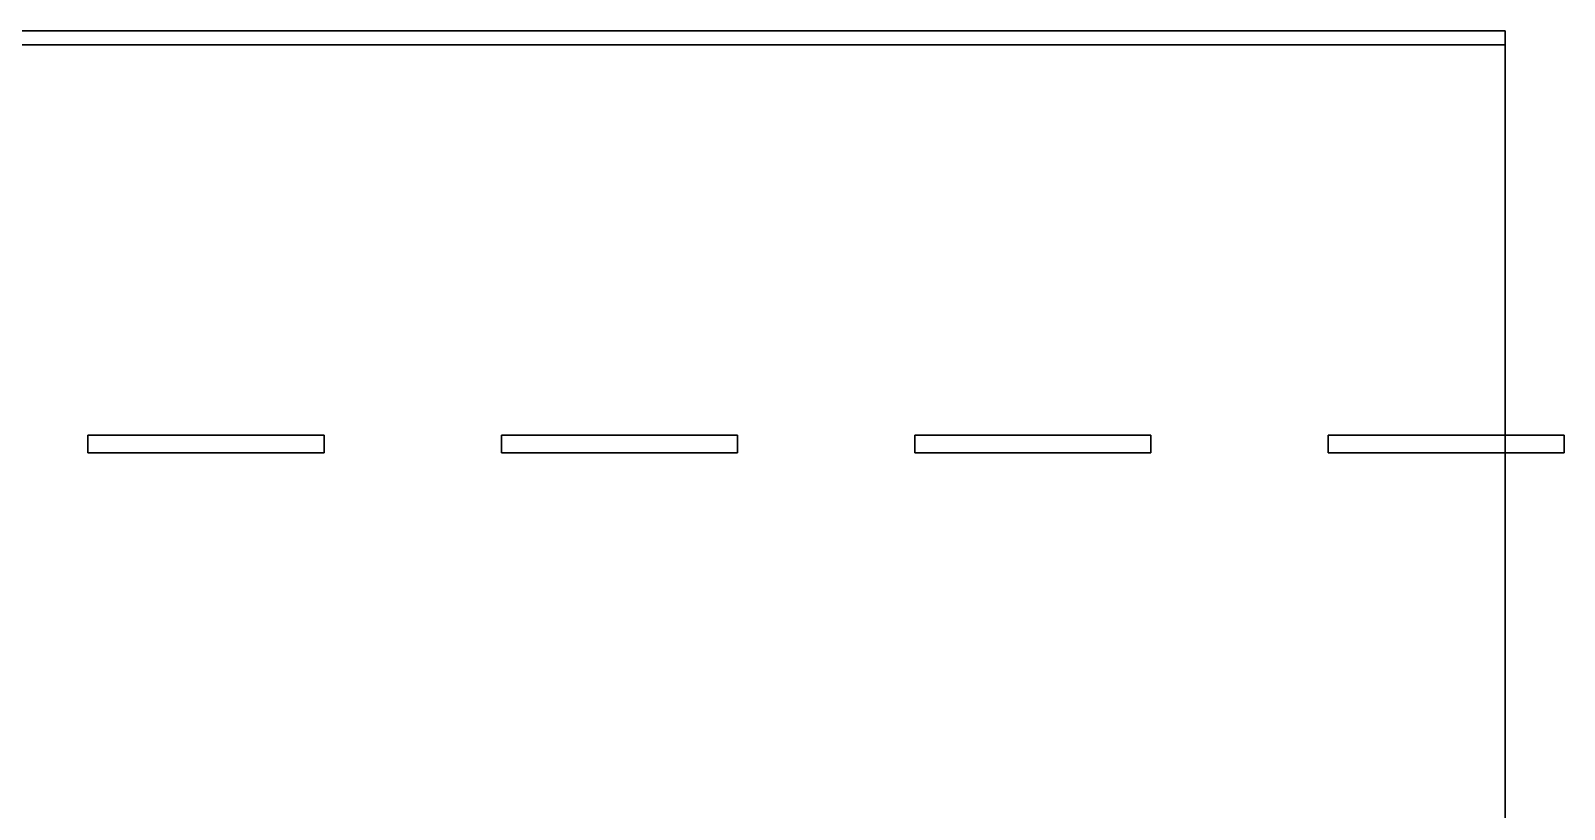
# Model space of a CAD drawing. Header units: millimetres. Extents: x -8000 to 18500, y -500 to 32500.
# Drawn here: x 5515 to 18500, y 25908 to 32500 of the extents above; entities that cross this region are included whole.
import ezdxf

# ---------------------------------------------------------------- set-up
doc = ezdxf.new("R2010")
doc.units = ezdxf.units.MM
doc.layers.add('3D-SITE', color=7, linetype='Continuous')

msp = doc.modelspace()

# ---------------------------------------------------------------- linework, layer by layer
at = {"layer": '3D-SITE', "color": 7}
for points in [[(-8000, 25500, -40), (-8000, 32500, -40), (18000, 32500, -40), (18000, 25500, -40)], [(-8000, 32500, -40), (-8000, 32500), (18000, 32500), (18000, 32500, -40)], [(-8000, 25500), (18000, 25500), (18000, 32500), (-8000, 32500)], [(-8000, 32380, 2), (-8000, 32500, 2), (18000, 32500, 2), (18000, 32380, 2)], [(-8000, 32500, 2), (-8000, 32500, 10), (18000, 32500, 10), (18000, 32500, 2)], [(-8000, 32380, 10), (18000, 32380, 10), (18000, 32500, 10), (-8000, 32500, 10)], [(18000, 25500, -40), (18000, 32500, -40), (18000, 32500), (18000, 25500)], [(18000, 32380, 2), (18000, 32500, 2), (18000, 32500, 10), (18000, 32380, 10)], [(-8000, 32380, 2), (18000, 32380, 2), (18000, 32380, 10), (-8000, 32380, 10)], [(6000, 28925, 2), (6000, 29075, 2), (8000, 29075, 2), (8000, 28925, 2)], [(6000, 29075, 2), (6000, 29075, 10), (8000, 29075, 10), (8000, 29075, 2)], [(6000, 28925, 2), (6000, 28925, 10), (6000, 29075, 10), (6000, 29075, 2)], [(6000, 28925, 10), (8000, 28925, 10), (8000, 29075, 10), (6000, 29075, 10)], [(8000, 28925, 2), (8000, 29075, 2), (8000, 29075, 10), (8000, 28925, 10)], [(9500, 28925, 2), (9500, 29075, 2), (11500, 29075, 2), (11500, 28925, 2)], [(9500, 29075, 2), (9500, 29075, 10), (11500, 29075, 10), (11500, 29075, 2)], [(9500, 28925, 2), (9500, 28925, 10), (9500, 29075, 10), (9500, 29075, 2)], [(9500, 28925, 10), (11500, 28925, 10), (11500, 29075, 10), (9500, 29075, 10)], [(11500, 28925, 2), (11500, 29075, 2), (11500, 29075, 10), (11500, 28925, 10)], [(13000, 28925, 2), (13000, 29075, 2), (15000, 29075, 2), (15000, 28925, 2)], [(13000, 29075, 2), (13000, 29075, 10), (15000, 29075, 10), (15000, 29075, 2)], [(13000, 28925, 2), (13000, 28925, 10), (13000, 29075, 10), (13000, 29075, 2)], [(13000, 28925, 10), (15000, 28925, 10), (15000, 29075, 10), (13000, 29075, 10)], [(15000, 28925, 2), (15000, 29075, 2), (15000, 29075, 10), (15000, 28925, 10)], [(16500, 28925, 2), (16500, 29075, 2), (18500, 29075, 2), (18500, 28925, 2)], [(16500, 29075, 2), (16500, 29075, 10), (18500, 29075, 10), (18500, 29075, 2)], [(16500, 28925, 2), (16500, 28925, 10), (16500, 29075, 10), (16500, 29075, 2)], [(16500, 28925, 10), (18500, 28925, 10), (18500, 29075, 10), (16500, 29075, 10)], [(18500, 28925, 2), (18500, 29075, 2), (18500, 29075, 10), (18500, 28925, 10)], [(6000, 28925, 2), (8000, 28925, 2), (8000, 28925, 10), (6000, 28925, 10)], [(9500, 28925, 2), (11500, 28925, 2), (11500, 28925, 10), (9500, 28925, 10)], [(13000, 28925, 2), (15000, 28925, 2), (15000, 28925, 10), (13000, 28925, 10)], [(16500, 28925, 2), (18500, 28925, 2), (18500, 28925, 10), (16500, 28925, 10)]]:
    msp.add_3dface(points, dxfattribs=at)

doc.saveas('drawing.dxf')
